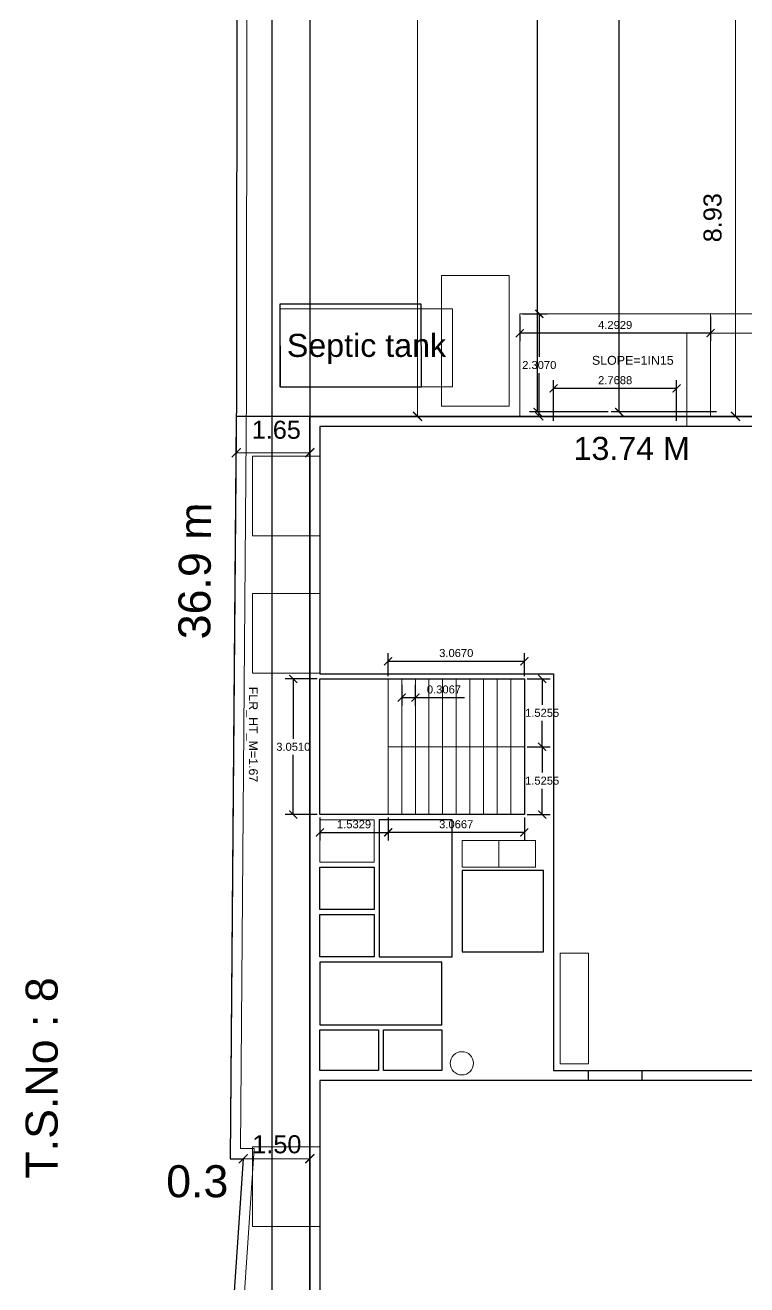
# Model space of a CAD drawing. Header units: metres. Extents: x -1560643 to -1560434, y 43491 to 43663.
# Drawn here: x -1560548.88 to -1560532.64, y 43528.06 to 43556.39 of the extents above; entities that cross this region are included whole.
import ezdxf

# ---------------------------------------------------------------- set-up
doc = ezdxf.new("R2010")
doc.units = ezdxf.units.M
doc.header["$LTSCALE"] = 750
doc.header["$MEASUREMENT"] = 0
doc.header["$PDMODE"] = 35
doc.header["$PDSIZE"] = 50
doc.layers.get('0').update_dxf_attribs({"lineweight": 5})
doc.layers.get('Defpoints').update_dxf_attribs({"lineweight": 0})
for name, color, linetype, plot in [('BLK_1_COVERED_AREA', 140, 'Continuous', False), ('BLK_1_FLR_0_BLT_UP_AREA', 1, 'Continuous', False), ('SHORTEST_DIST_TO_ROAD', 6, 'Continuous', False)]:
    doc.layers.add(name, color=color, linetype=linetype, plot=plot)
for name, color, linetype, lineweight in [('BLK_1_DA_RAMP_1', 1, 'Continuous', 0), ('BLK_1_FLR_0_DRINKING_WATER', 7, 'Continuous', 5), ('BLK_1_FLR_0_SP_WC', 233, 'Continuous', 5), ('BLK_1_FLR_0_STAIR_1_FLIGHT_1', 7, 'Continuous', 0), ('BLK_1_FLR_0_STAIR_1_FLIGHT_2', 7, 'Continuous', 0), ('BLK_1_FLR_0_STAIR_1_LANDING_1', 7, 'Continuous', 0), ('BLK_1_FLR_1_WASH', 243, 'Continuous', 5), ('BLK_1_FLR_3_ACROOM_1_LIGHT_VENTILATION_1', 232, 'Continuous', 0), ('BLK_1_LVL_0_BLDG_FOOT_PRINT', 1, 'Continuous', 5), ('BLK_1_PLANTATION_GREENSTRIP', 81, 'Continuous', 0), ('NOTIFIED_ROAD', 183, 'Continuous', 13), ('SEGREGATED_TOILET', 1, 'Continuous', 0)]:
    doc.layers.add(name, color=color, linetype=linetype, lineweight=lineweight)
for name, color, linetype in [('BLK_1_FLR_0_CARPET_AREA', 32, 'Continuous'), ('BLK_1_FLR_0_EXIT_WIDTH_DOOR', 2, 'Continuous'), ('BLK_1_FLR_0_LIFT_1', 30, 'Continuous'), ('BLK_1_FLR_0_REGULAR_ROOM_1', 117, 'Continuous'), ('BLK_1_FLR_0_STAIR_1', 1, 'Continuous'), ('BLK_1_FLR_0_URINAL', 235, 'Continuous'), ('BLK_1_FLR_1_AC_ROOM_1', 117, 'Continuous'), ('BLK_1_FLR_1_WATER_CLOSET', 213, 'Continuous'), ('BLK_1_LVL_0_FRONT_SETBACK', 2, 'Continuous'), ('BLK_1_LVL_0_SIDE_SETBACK1', 171, 'Continuous'), ('PLOT_BOUNDARY', 70, 'Continuous'), ('SEPTIC_TANK_1', 146, 'Continuous')]:
    doc.layers.add(name, color=color, linetype=linetype)
doc.styles.add('cent', font='arial.ttf', dxfattribs={"height": 8})
doc.styles.add('outer', font='arial.ttf')
doc.styles.get("Standard").update_dxf_attribs({"font": 'arial.ttf'})
doc.dimstyles.get("Standard").update_dxf_attribs({"dimtxt": 0.18, "dimasz": 0.18, "dimexe": 0.18, "dimexo": 0.0625, "dimgap": 0.09, "dimtad": 1, "dimtih": 1, "dimtoh": 1, "dimdec": 4, "dimzin": 0, "dimdsep": 46, "dimtxsty": 'Standard', "dimblk": 'ARCHTICK', "dimcen": 0.09, "dimadec": 0, "dimazin": 0, "dimtfac": 1, "dimtdec": 4, "dimtofl": 0, "dimtmove": 0, "dimatfit": 3, "dimldrblk": 'ARCHTICK', "dimfxl": 0, "dimtolj": 1, "dimtzin": 0, "dimarcsym": 0})

# ---------------------------------------------------------------- blocks, each defined once
blk = doc.blocks.new('_ArchTick')
at = {"color": 0, "linetype": 'ByBlock', "const_width": 0.15}
blk.add_lwpolyline([(-0.5, -0.5), (0.5, 0.5)], dxfattribs=at)
blk = doc.blocks.new('*D8')
at = {"layer": 'BLK_1_DA_RAMP_1', "color": 0, "lineweight": -2}
for p, q in [((-1560537.683, 43549.898), (-1560537.127, 43549.898)), ((-1560537.307, 43549.898), (-1560537.307, 43548.926)), ((-1560537.307, 43547.591), (-1560537.307, 43548.562)), ((-1560537.683, 43547.591), (-1560537.127, 43547.591))]:
    blk.add_line(p, q, dxfattribs=at)
at = {"layer": 'Defpoints', "color": 0}
for p in [(-1560537.746, 43549.898), (-1560537.746, 43547.591), (-1560537.307, 43547.591)]:
    blk.add_point(p, dxfattribs=at)
at = {"layer": 'BLK_1_DA_RAMP_1', "color": 0, "lineweight": -2, "xscale": 0.18, "yscale": 0.18, "zscale": 0.18}
for p, rotation in [((-1560537.307, 43549.898), 90), ((-1560537.307, 43547.591), 270)]:
    blk.add_blockref('_ArchTick', p, dxfattribs=dict(at, rotation=rotation))
at = {"layer": 'BLK_1_DA_RAMP_1', "color": 0, "insert": (-1560537.307, 43548.744), "char_height": 0.18, "attachment_point": 5}
blk.add_mtext('\\A1;2.3070', dxfattribs=at)
blk = doc.blocks.new('*D9')
at = {"layer": 'BLK_1_DA_RAMP_1', "color": 0, "lineweight": -2}
for p, q in [((-1560537.746, 43549.835), (-1560537.746, 43549.283)), ((-1560533.453, 43549.835), (-1560533.453, 43549.283)), ((-1560533.453, 43549.463), (-1560537.746, 43549.463))]:
    blk.add_line(p, q, dxfattribs=at)
at = {"layer": 'Defpoints', "color": 0}
for p in [(-1560537.746, 43549.898), (-1560533.453, 43549.898), (-1560537.746, 43549.463)]:
    blk.add_point(p, dxfattribs=at)
at = {"layer": 'BLK_1_DA_RAMP_1', "color": 0, "lineweight": -2, "xscale": 0.18, "yscale": 0.18, "zscale": 0.18, "rotation": 180}
blk.add_blockref('_ArchTick', (-1560537.746, 43549.463), dxfattribs=at)
at = {"layer": 'BLK_1_DA_RAMP_1', "color": 0, "lineweight": -2, "xscale": 0.18, "yscale": 0.18, "zscale": 0.18}
blk.add_blockref('_ArchTick', (-1560533.453, 43549.463), dxfattribs=at)
at = {"layer": 'BLK_1_DA_RAMP_1', "color": 0, "insert": (-1560535.599, 43549.645), "char_height": 0.18, "attachment_point": 5}
blk.add_mtext('\\A1;4.2929', dxfattribs=at)
blk = doc.blocks.new('*D10')
at = {"layer": 'Defpoints', "color": 0}
for p in [(-1560543.324, 43568.005), (-1560543.025, 43568.005), (-1560543.022, 43503.418)]:
    blk.add_point(p, dxfattribs=at)
at = {"layer": 'SEGREGATED_TOILET', "color": 0, "lineweight": -2}
for p, q in [((-1560543.088, 43568.005), (-1560543.504, 43568.005)), ((-1560543.324, 43568.005), (-1560543.322, 43506.623)), ((-1560543.322, 43503.418), (-1560543.322, 43506.259)), ((-1560543.085, 43503.418), (-1560543.502, 43503.418))]:
    blk.add_line(p, q, dxfattribs=at)
at = {"layer": 'SEGREGATED_TOILET', "color": 0, "lineweight": -2, "xscale": 0.18, "yscale": 0.18, "zscale": 0.18}
for p, rotation in [((-1560543.324, 43568.005), 90.00245245852457), ((-1560543.322, 43503.418), 270.0024524585245)]:
    blk.add_blockref('_ArchTick', p, dxfattribs=dict(at, rotation=rotation))
at = {"layer": 'SEGREGATED_TOILET', "color": 0, "insert": (-1560543.322, 43506.441), "char_height": 0.18, "attachment_point": 5}
blk.add_mtext('\\A1;64.5868', dxfattribs=at)
blk = doc.blocks.new('*D11')
at = {"layer": 'Defpoints', "color": 0}
for p in [(-1560535.51, 43568.006), (-1560533.259, 43568.006), (-1560533.259, 43547.69)]:
    blk.add_point(p, dxfattribs=at)
at = {"layer": 'SHORTEST_DIST_TO_ROAD', "color": 0, "lineweight": -2}
for p, q in [((-1560533.321, 43568.006), (-1560535.69, 43568.006)), ((-1560535.51, 43568.006), (-1560535.51, 43558.03)), ((-1560535.51, 43547.69), (-1560535.51, 43557.666)), ((-1560533.321, 43547.69), (-1560535.69, 43547.69))]:
    blk.add_line(p, q, dxfattribs=at)
at = {"layer": 'SHORTEST_DIST_TO_ROAD', "color": 0, "lineweight": -2, "xscale": 0.18, "yscale": 0.18, "zscale": 0.18}
for p, rotation in [((-1560535.51, 43568.006), 90), ((-1560535.51, 43547.69), 270)]:
    blk.add_blockref('_ArchTick', p, dxfattribs=dict(at, rotation=rotation))
at = {"layer": 'SHORTEST_DIST_TO_ROAD', "color": 0, "insert": (-1560535.51, 43557.848), "char_height": 0.18, "attachment_point": 5}
blk.add_mtext('\\A1;20.3154', dxfattribs=at)
blk = doc.blocks.new('*D12')
at = {"layer": 'Defpoints', "color": 0}
for p in [(-1560537.347, 43568.006), (-1560535.69, 43568.006), (-1560535.69, 43547.69)]:
    blk.add_point(p, dxfattribs=at)
at = {"layer": 'NOTIFIED_ROAD', "color": 0, "lineweight": -2}
for p, q in [((-1560535.753, 43568.006), (-1560537.527, 43568.006)), ((-1560537.347, 43568.006), (-1560537.347, 43558.03)), ((-1560537.347, 43547.69), (-1560537.347, 43557.666)), ((-1560535.753, 43547.69), (-1560537.527, 43547.69))]:
    blk.add_line(p, q, dxfattribs=at)
at = {"layer": 'NOTIFIED_ROAD', "color": 0, "lineweight": -2, "xscale": 0.18, "yscale": 0.18, "zscale": 0.18}
for p, rotation in [((-1560537.347, 43568.006), 90), ((-1560537.347, 43547.69), 270)]:
    blk.add_blockref('_ArchTick', p, dxfattribs=dict(at, rotation=rotation))
at = {"layer": 'NOTIFIED_ROAD', "color": 0, "insert": (-1560537.347, 43557.848), "char_height": 0.18, "attachment_point": 5}
blk.add_mtext('\\A1;20.3152', dxfattribs=at)
blk = doc.blocks.new('*D13')
at = {"layer": 'BLK_1_FLR_0_EXIT_WIDTH_DOOR', "color": 0, "lineweight": -2}
for p, q in [((-1560536.984, 43547.489), (-1560536.984, 43548.401)), ((-1560534.215, 43547.489), (-1560534.215, 43548.401)), ((-1560536.984, 43548.221), (-1560534.215, 43548.221))]:
    blk.add_line(p, q, dxfattribs=at)
at = {"layer": 'Defpoints', "color": 0}
for p in [(-1560534.215, 43548.221), (-1560536.984, 43547.427), (-1560534.215, 43547.427)]:
    blk.add_point(p, dxfattribs=at)
at = {"layer": 'BLK_1_FLR_0_EXIT_WIDTH_DOOR', "color": 0, "lineweight": -2, "xscale": 0.18, "yscale": 0.18, "zscale": 0.18, "rotation": 180}
blk.add_blockref('_ArchTick', (-1560536.984, 43548.221), dxfattribs=at)
at = {"layer": 'BLK_1_FLR_0_EXIT_WIDTH_DOOR', "color": 0, "lineweight": -2, "xscale": 0.18, "yscale": 0.18, "zscale": 0.18}
blk.add_blockref('_ArchTick', (-1560534.215, 43548.221), dxfattribs=at)
at = {"layer": 'BLK_1_FLR_0_EXIT_WIDTH_DOOR', "color": 0, "insert": (-1560535.599, 43548.403), "char_height": 0.18, "attachment_point": 5}
blk.add_mtext('\\A1;2.7688', dxfattribs=at)
blk = doc.blocks.new('*D14')
at = {"layer": 'BLK_1_FLR_0_STAIR_1_FLIGHT_2', "color": 0, "linetype": 'Continuous', "lineweight": -2}
for p, q in [((-1560540.709, 43541.747), (-1560540.709, 43542.265)), ((-1560537.642, 43541.747), (-1560537.642, 43542.265)), ((-1560540.709, 43542.085), (-1560537.642, 43542.085))]:
    blk.add_line(p, q, dxfattribs=at)
at = {"layer": 'Defpoints', "color": 0, "linetype": 'Continuous'}
for p in [(-1560537.642, 43542.085), (-1560540.709, 43541.685), (-1560537.642, 43541.685)]:
    blk.add_point(p, dxfattribs=at)
at = {"layer": 'BLK_1_FLR_0_STAIR_1_FLIGHT_2', "color": 0, "linetype": 'Continuous', "lineweight": -2, "xscale": 0.18, "yscale": 0.18, "zscale": 0.18, "rotation": 180}
blk.add_blockref('_ArchTick', (-1560540.709, 43542.085), dxfattribs=at)
at = {"layer": 'BLK_1_FLR_0_STAIR_1_FLIGHT_2', "color": 0, "linetype": 'Continuous', "lineweight": -2, "xscale": 0.18, "yscale": 0.18, "zscale": 0.18}
blk.add_blockref('_ArchTick', (-1560537.642, 43542.085), dxfattribs=at)
at = {"layer": 'BLK_1_FLR_0_STAIR_1_FLIGHT_2', "color": 0, "linetype": 'Continuous', "insert": (-1560539.175, 43542.267), "char_height": 0.18, "attachment_point": 5}
blk.add_mtext('\\A1;3.0670', dxfattribs=at)
blk = doc.blocks.new('*D15')
at = {"layer": 'BLK_1_FLR_0_STAIR_1_FLIGHT_1', "color": 0, "linetype": 'Continuous', "lineweight": -2}
for p, q in [((-1560540.709, 43538.571), (-1560540.709, 43538.054)), ((-1560537.642, 43538.571), (-1560537.642, 43538.054)), ((-1560537.642, 43538.234), (-1560540.709, 43538.234))]:
    blk.add_line(p, q, dxfattribs=at)
at = {"layer": 'Defpoints', "color": 0, "linetype": 'Continuous'}
for p in [(-1560540.709, 43538.634), (-1560537.642, 43538.634), (-1560540.709, 43538.234)]:
    blk.add_point(p, dxfattribs=at)
at = {"layer": 'BLK_1_FLR_0_STAIR_1_FLIGHT_1', "color": 0, "linetype": 'Continuous', "lineweight": -2, "xscale": 0.18, "yscale": 0.18, "zscale": 0.18, "rotation": 180}
blk.add_blockref('_ArchTick', (-1560540.709, 43538.234), dxfattribs=at)
at = {"layer": 'BLK_1_FLR_0_STAIR_1_FLIGHT_1', "color": 0, "linetype": 'Continuous', "lineweight": -2, "xscale": 0.18, "yscale": 0.18, "zscale": 0.18}
blk.add_blockref('_ArchTick', (-1560537.642, 43538.234), dxfattribs=at)
at = {"layer": 'BLK_1_FLR_0_STAIR_1_FLIGHT_1', "color": 0, "linetype": 'Continuous', "insert": (-1560539.176, 43538.416), "char_height": 0.18, "attachment_point": 5}
blk.add_mtext('\\A1;3.0667', dxfattribs=at)
blk = doc.blocks.new('*D16')
at = {"layer": 'BLK_1_FLR_0_STAIR_1_FLIGHT_2', "color": 0, "linetype": 'Continuous', "lineweight": -2}
for p, q in [((-1560537.579, 43541.685), (-1560537.062, 43541.685)), ((-1560537.242, 43541.685), (-1560537.242, 43541.104)), ((-1560537.242, 43540.159), (-1560537.242, 43540.74)), ((-1560537.579, 43540.159), (-1560537.062, 43540.159))]:
    blk.add_line(p, q, dxfattribs=at)
at = {"layer": 'Defpoints', "color": 0, "linetype": 'Continuous'}
for p in [(-1560537.642, 43541.685), (-1560537.642, 43540.159), (-1560537.242, 43540.159)]:
    blk.add_point(p, dxfattribs=at)
at = {"layer": 'BLK_1_FLR_0_STAIR_1_FLIGHT_2', "color": 0, "linetype": 'Continuous', "lineweight": -2, "xscale": 0.18, "yscale": 0.18, "zscale": 0.18}
for p, rotation in [((-1560537.242, 43541.685), 90), ((-1560537.242, 43540.159), 270)]:
    blk.add_blockref('_ArchTick', p, dxfattribs=dict(at, rotation=rotation))
at = {"layer": 'BLK_1_FLR_0_STAIR_1_FLIGHT_2', "color": 0, "linetype": 'Continuous', "insert": (-1560537.242, 43540.922), "char_height": 0.18, "attachment_point": 5}
blk.add_mtext('\\A1;1.5255', dxfattribs=at)
blk = doc.blocks.new('*D17')
at = {"layer": 'BLK_1_FLR_0_STAIR_1_FLIGHT_1', "color": 0, "linetype": 'Continuous', "lineweight": -2}
for p, q in [((-1560537.58, 43540.159), (-1560537.062, 43540.159)), ((-1560537.242, 43540.159), (-1560537.242, 43539.579)), ((-1560537.242, 43538.634), (-1560537.242, 43539.215)), ((-1560537.579, 43538.634), (-1560537.062, 43538.634))]:
    blk.add_line(p, q, dxfattribs=at)
at = {"layer": 'Defpoints', "color": 0, "linetype": 'Continuous'}
for p in [(-1560537.643, 43540.159), (-1560537.642, 43538.634), (-1560537.242, 43538.634)]:
    blk.add_point(p, dxfattribs=at)
at = {"layer": 'BLK_1_FLR_0_STAIR_1_FLIGHT_1', "color": 0, "linetype": 'Continuous', "lineweight": -2, "xscale": 0.18, "yscale": 0.18, "zscale": 0.18}
for p, rotation in [((-1560537.242, 43540.159), 90), ((-1560537.242, 43538.634), 270)]:
    blk.add_blockref('_ArchTick', p, dxfattribs=dict(at, rotation=rotation))
at = {"layer": 'BLK_1_FLR_0_STAIR_1_FLIGHT_1', "color": 0, "linetype": 'Continuous', "insert": (-1560537.242, 43539.397), "char_height": 0.18, "attachment_point": 5}
blk.add_mtext('\\A1;1.5255', dxfattribs=at)
blk = doc.blocks.new('*D18')
at = {"layer": 'BLK_1_FLR_0_STAIR_1_LANDING_1', "color": 0, "linetype": 'Continuous', "lineweight": -2}
for p, q in [((-1560542.304, 43541.685), (-1560543.022, 43541.685)), ((-1560542.842, 43541.685), (-1560542.842, 43540.341)), ((-1560542.842, 43538.634), (-1560542.842, 43539.977)), ((-1560542.304, 43538.634), (-1560543.022, 43538.634))]:
    blk.add_line(p, q, dxfattribs=at)
at = {"layer": 'Defpoints', "color": 0, "linetype": 'Continuous'}
for p in [(-1560542.242, 43541.685), (-1560542.842, 43538.634), (-1560542.242, 43538.634)]:
    blk.add_point(p, dxfattribs=at)
at = {"layer": 'BLK_1_FLR_0_STAIR_1_LANDING_1', "color": 0, "linetype": 'Continuous', "lineweight": -2, "xscale": 0.18, "yscale": 0.18, "zscale": 0.18}
for p, rotation in [((-1560542.842, 43541.685), 90), ((-1560542.842, 43538.634), 270)]:
    blk.add_blockref('_ArchTick', p, dxfattribs=dict(at, rotation=rotation))
at = {"layer": 'BLK_1_FLR_0_STAIR_1_LANDING_1', "color": 0, "linetype": 'Continuous', "insert": (-1560542.842, 43540.159), "char_height": 0.18, "attachment_point": 5}
blk.add_mtext('\\A1;3.0510', dxfattribs=at)
blk = doc.blocks.new('*D19')
at = {"layer": 'BLK_1_FLR_0_STAIR_1_LANDING_1', "color": 0, "linetype": 'Continuous', "lineweight": -2}
for p, q in [((-1560542.242, 43538.571), (-1560542.242, 43538.054)), ((-1560540.709, 43538.571), (-1560540.709, 43538.054)), ((-1560542.242, 43538.234), (-1560540.709, 43538.234))]:
    blk.add_line(p, q, dxfattribs=at)
at = {"layer": 'Defpoints', "color": 0, "linetype": 'Continuous'}
for p in [(-1560542.242, 43538.634), (-1560540.709, 43538.634), (-1560540.709, 43538.234)]:
    blk.add_point(p, dxfattribs=at)
at = {"layer": 'BLK_1_FLR_0_STAIR_1_LANDING_1', "color": 0, "linetype": 'Continuous', "lineweight": -2, "xscale": 0.18, "yscale": 0.18, "zscale": 0.18, "rotation": 180}
blk.add_blockref('_ArchTick', (-1560542.242, 43538.234), dxfattribs=at)
at = {"layer": 'BLK_1_FLR_0_STAIR_1_LANDING_1', "color": 0, "linetype": 'Continuous', "lineweight": -2, "xscale": 0.18, "yscale": 0.18, "zscale": 0.18}
blk.add_blockref('_ArchTick', (-1560540.709, 43538.234), dxfattribs=at)
at = {"layer": 'BLK_1_FLR_0_STAIR_1_LANDING_1', "color": 0, "linetype": 'Continuous', "insert": (-1560541.475, 43538.416), "char_height": 0.18, "attachment_point": 5}
blk.add_mtext('\\A1;1.5329', dxfattribs=at)
blk = doc.blocks.new('*D20')
at = {"layer": 'BLK_1_FLR_0_STAIR_1_FLIGHT_2', "color": 0, "linetype": 'Continuous', "lineweight": -2}
for p, q in [((-1560540.402, 43541.55), (-1560540.402, 43541.086)), ((-1560540.096, 43541.55), (-1560540.096, 43541.086)), ((-1560540.402, 43541.266), (-1560540.096, 43541.266)), ((-1560540.096, 43541.266), (-1560538.988, 43541.266))]:
    blk.add_line(p, q, dxfattribs=at)
at = {"layer": 'Defpoints', "color": 0, "linetype": 'Continuous'}
for p in [(-1560540.402, 43541.612), (-1560540.096, 43541.612), (-1560540.096, 43541.266)]:
    blk.add_point(p, dxfattribs=at)
at = {"layer": 'BLK_1_FLR_0_STAIR_1_FLIGHT_2', "color": 0, "linetype": 'Continuous', "lineweight": -2, "xscale": 0.18, "yscale": 0.18, "zscale": 0.18, "rotation": 180}
blk.add_blockref('_ArchTick', (-1560540.402, 43541.266), dxfattribs=at)
at = {"layer": 'BLK_1_FLR_0_STAIR_1_FLIGHT_2', "color": 0, "linetype": 'Continuous', "lineweight": -2, "xscale": 0.18, "yscale": 0.18, "zscale": 0.18}
blk.add_blockref('_ArchTick', (-1560540.096, 43541.266), dxfattribs=at)
at = {"layer": 'BLK_1_FLR_0_STAIR_1_FLIGHT_2', "color": 0, "linetype": 'Continuous', "insert": (-1560539.452, 43541.448), "char_height": 0.18, "attachment_point": 5}
blk.add_mtext('\\A1;0.3067', dxfattribs=at)
blk = doc.blocks.new('A$C52BB42CC')
for p, q in [((3901.2, 2273.4), (3902, 3056.4)), ((4061.7, 2252.8), (4061.6, 3056.5)), ((3910.2, 2273.4), (3911, 3047.4)), ((4343.3, 2252.8), (4343.3, 2604.4)), ((3939.6, 2347.9), (4092.6, 2347.9)), ((3939.6, 2278.9), (3939.6, 2347.9)), ((4092.6, 2347.9), (4092.6, 2278.9)), ((4321.2, 2343.6), (4152.2, 2343.6)), ((4152.2, 2343.6), (4152.2, 2252.8)), ((4321.2, 2252.8), (4321.2, 2343.6)), ((4092.6, 2278.9), (3939.6, 2278.9)), ((3895.7, 1595.5), (3901.2, 2273.4)), ((3904.7, 1604.5), (3910.2, 2273.4)), ((4507.2, 2252.8), (3966.2, 2252.8)), ((3966.2, 2252.8), (3966.2, 429.7)), ((3901.1, 2220.6), (3966.2, 2220.6)), ((3851.2, 772.6), (3907.3, 1595.5)), ((3860.2, 771.3), (3917, 1604.5)), ((3907.3, 1595.5), (3895.7, 1595.5)), ((3917, 1604.5), (3904.7, 1604.5)), ((3907.3, 1595.5), (3966.2, 1595.5))]:
    blk.add_line(p, q)
at = {"const_width": 1.2}
for points in [[(4057.7, 2256.8), (4065.7, 2248.8)], [(4339.3, 2256.8), (4347.3, 2248.8)], [(3905.1, 2224.6), (3897.1, 2216.6)], [(3962.2, 2216.6), (3970.2, 2224.6)], [(3911.3, 1599.5), (3903.3, 1591.5)], [(3962.2, 1591.5), (3970.2, 1599.5)]]:
    blk.add_lwpolyline(points, dxfattribs=at)
for s, height, rotation, style, p in [('8.93', 16, 90, 'cent', (4331, 2406.9)), ('36.9 m', 28.35, 89.5795, 'outer', (3878, 2055.3)), ('T.S.No : 8', 28.35, 90, 'outer', (3742.8, 1577.9))]:
    blk.add_text(s, height=height, rotation=rotation, dxfattribs=dict(style=style)).set_placement(p)
for s, height, style, p in [('Septic tank', 20.41, 'outer', (3945.9, 2305.4)), ('1.65', 16, 'cent', (3914.8, 2232.9)), ('13.74 M', 20.41, 'outer', (4199.9, 2214.2)), ('1.50', 16, 'cent', (3915.3, 1600.3)), ('0.3', 28.35, 'outer', (3839, 1561.4))]:
    blk.add_text(s, height=height, dxfattribs=dict(style=style)).set_placement(p)

msp = doc.modelspace()

# ---------------------------------------------------------------- linework, layer by layer
at = {"layer": 'BLK_1_COVERED_AREA'}
msp.add_lwpolyline([(-1560528.72822, 43501.28082), (-1560528.72822, 43532.3066), (-1560525.37545, 43532.3066), (-1560525.37545, 43538.10048), (-1560526.28966, 43538.10048), (-1560526.28966, 43541.23795), (-1560528.72822, 43541.23795), (-1560528.72822, 43547.59082), (-1560542.4705, 43547.59082), (-1560542.4705, 43501.28082)], close=True, dxfattribs=at)
at = {"layer": 'BLK_1_DA_RAMP_1'}
msp.add_lwpolyline([(-1560537.74579, 43547.59082), (-1560537.74579, 43549.89785), (-1560533.45292, 43549.89785), (-1560533.45292, 43547.59082)], close=True, dxfattribs=at)
at = {"layer": 'BLK_1_FLR_0_BLT_UP_AREA', "color": 18}
msp.add_lwpolyline([(-1560528.72822, 43501.28082), (-1560528.72822, 43532.3066), (-1560525.37545, 43532.3066), (-1560525.37545, 43538.10048), (-1560526.28966, 43538.10048), (-1560526.28966, 43541.23795), (-1560528.72822, 43541.23795), (-1560528.72822, 43547.59082), (-1560542.4705, 43547.59082), (-1560542.4705, 43501.28082)], close=True, dxfattribs=at)
at = {"layer": 'BLK_1_FLR_0_CARPET_AREA', "color": 32}
msp.add_lwpolyline([(-1560542.24188, 43501.50944), (-1560542.24188, 43501.50944), (-1560542.24188, 43501.50944), (-1560542.24188, 43501.50944), (-1560542.24188, 43501.50944), (-1560528.95683, 43501.50944), (-1560528.95683, 43532.65183), (-1560534.98972, 43532.65183), (-1560534.98972, 43532.88045), (-1560528.95683, 43532.88045), (-1560528.95683, 43532.88045), (-1560528.95683, 43532.88045), (-1560528.95683, 43547.36221), (-1560542.24188, 43547.36091), (-1560542.24188, 43541.79925), (-1560536.98375, 43541.79925), (-1560536.98375, 43532.88045), (-1560536.209, 43532.88045), (-1560536.209, 43532.65183), (-1560542.24188, 43532.65183)], close=True, dxfattribs=at)
at = {"layer": 'BLK_1_FLR_0_DRINKING_WATER'}
for points in [[(-1560539.50864, 43547.82171), (-1560537.98665, 43547.82171), (-1560537.98665, 43550.75916), (-1560539.50864, 43550.75916)], [(-1560536.83859, 43535.51502), (-1560536.19558, 43535.51502), (-1560536.19558, 43533.03117), (-1560536.83859, 43533.03117)]]:
    msp.add_lwpolyline(points, close=True, dxfattribs=at)
at = {"layer": 'BLK_1_FLR_0_LIFT_1'}
msp.add_lwpolyline([(-1560539.04128, 43535.54762), (-1560537.21236, 43535.54792), (-1560537.21236, 43537.37684), (-1560539.04128, 43537.37653)], close=True, dxfattribs=at)
at = {"layer": 'BLK_1_FLR_0_REGULAR_ROOM_1', "color": 2}
msp.add_lwpolyline([(-1560542.24188, 43501.50944), (-1560528.95683, 43501.50944), (-1560528.95683, 43532.65183), (-1560542.24188, 43532.65183)], close=True, dxfattribs=at)
at = {"layer": 'BLK_1_FLR_0_SP_WC'}
msp.add_lwpolyline([(-1560542.24188, 43538.51961), (-1560541.0226, 43538.51961), (-1560541.0226, 43537.56657), (-1560542.24188, 43537.56657)], close=True, dxfattribs=at)
at = {"layer": 'BLK_1_FLR_0_STAIR_1', "linetype": 'Continuous'}
msp.add_lwpolyline([(-1560537.64196, 43541.68494), (-1560537.64196, 43541.68494), (-1560537.64196, 43541.68494), (-1560537.64196, 43541.68494), (-1560537.64268, 43540.15943), (-1560537.64196, 43538.63392), (-1560542.24188, 43538.63392), (-1560542.24188, 43541.68494)], close=True, dxfattribs=at)
at = {"layer": 'BLK_1_FLR_0_STAIR_1_FLIGHT_1', "linetype": 'Continuous'}
for p, q in [((-1560540.70898, 43540.15943), (-1560540.70898, 43538.63392)), ((-1560540.40232, 43540.15943), (-1560540.40232, 43538.63392)), ((-1560540.09565, 43540.15943), (-1560540.09565, 43538.63392)), ((-1560539.78898, 43540.15943), (-1560539.78898, 43538.63392)), ((-1560539.48232, 43540.15943), (-1560539.48232, 43538.63392)), ((-1560539.17565, 43540.15943), (-1560539.17565, 43538.63392)), ((-1560538.86898, 43540.15943), (-1560538.86898, 43538.63392)), ((-1560538.56232, 43540.15943), (-1560538.56232, 43538.63392)), ((-1560538.25565, 43540.15943), (-1560538.25565, 43538.63392)), ((-1560537.94898, 43540.15943), (-1560537.94898, 43538.63392)), ((-1560537.64268, 43540.15943), (-1560537.64268, 43538.63392))]:
    msp.add_line(p, q, dxfattribs=at)
msp.add_lwpolyline([(-1560540.70898, 43540.15943), (-1560540.70898, 43538.63392), (-1560537.64232, 43538.63392), (-1560537.64232, 43540.15943)], close=True, dxfattribs=at)
at = {"layer": 'BLK_1_FLR_0_STAIR_1_FLIGHT_2', "linetype": 'Continuous'}
for p, q in [((-1560540.70898, 43540.16054), (-1560540.70898, 43541.68494)), ((-1560540.40232, 43540.16054), (-1560540.40232, 43541.68494)), ((-1560540.09565, 43540.16054), (-1560540.09565, 43541.68494)), ((-1560539.78898, 43540.16054), (-1560539.78898, 43541.68494)), ((-1560539.48232, 43540.16054), (-1560539.48232, 43541.68494)), ((-1560539.17565, 43540.16054), (-1560539.17565, 43541.68494)), ((-1560538.86898, 43540.16054), (-1560538.86898, 43541.68494)), ((-1560538.56232, 43540.16054), (-1560538.56232, 43541.68494)), ((-1560538.25565, 43540.16054), (-1560538.25565, 43541.68494)), ((-1560537.94898, 43540.16054), (-1560537.94898, 43541.68494)), ((-1560537.64196, 43540.16054), (-1560537.64196, 43541.68494))]:
    msp.add_line(p, q, dxfattribs=at)
msp.add_lwpolyline([(-1560537.64196, 43541.68494), (-1560537.64196, 43540.15943), (-1560540.70898, 43540.15943), (-1560540.70898, 43541.68494)], close=True, dxfattribs=at)
at = {"layer": 'BLK_1_FLR_0_STAIR_1_LANDING_1', "linetype": 'Continuous'}
msp.add_lwpolyline([(-1560542.24188, 43541.68494), (-1560540.70898, 43541.68494), (-1560540.70898, 43541.68494), (-1560540.70899, 43541.68494), (-1560540.70899, 43538.63392), (-1560542.24188, 43538.63392)], close=True, dxfattribs=at)
at = {"layer": 'BLK_1_FLR_0_URINAL', "ltscale": 400}
for points in [[(-1560539.26989, 43538.51961), (-1560540.9083, 43538.51961), (-1560540.9083, 43535.43331), (-1560539.26989, 43535.43331)], [(-1560539.49851, 43535.319), (-1560542.24188, 43535.319), (-1560542.24188, 43533.90921), (-1560539.49851, 43533.90921)]]:
    msp.add_lwpolyline(points, close=True, dxfattribs=at)
at = {"layer": 'BLK_1_FLR_1_AC_ROOM_1', "color": 2}
msp.add_lwpolyline([(-1560536.98375, 43532.88045), (-1560528.95683, 43532.88045), (-1560528.95683, 43547.36221), (-1560542.24188, 43547.36221), (-1560542.24188, 43541.79925), (-1560536.98375, 43541.79925)], close=True, dxfattribs=at)
at = {"layer": 'BLK_1_FLR_1_WASH', "color": 56}
msp.add_lwpolyline([(-1560538.21697, 43537.45437), (-1560539.04128, 43537.45437), (-1560539.04128, 43538.05437), (-1560538.21697, 43538.05437)], close=True, dxfattribs=at)
at = {"layer": 'BLK_1_FLR_1_WASH', "color": 55}
msp.add_lwpolyline([(-1560538.21697, 43537.45437), (-1560537.39267, 43537.45437), (-1560537.39267, 43538.05437), (-1560538.21697, 43538.05437)], close=True, dxfattribs=at)
at = {"layer": 'BLK_1_FLR_1_WASH', "color": 56}
msp.add_circle((-1560539.04861, 43533.04087), 0.26184, dxfattribs=at)
at = {"layer": 'BLK_1_FLR_1_WATER_CLOSET', "color": 2}
for points in [[(-1560542.24188, 43537.45274), (-1560541.0226, 43537.45274), (-1560541.0226, 43536.4997), (-1560542.24188, 43536.4997)], [(-1560542.24188, 43536.38587), (-1560541.0226, 43536.38587), (-1560541.0226, 43535.43284), (-1560542.24188, 43535.43284)]]:
    msp.add_lwpolyline(points, close=True, dxfattribs=at)
at = {"layer": 'BLK_1_FLR_1_WATER_CLOSET', "color": 1}
for points in [[(-1560542.24188, 43533.7949), (-1560540.92735, 43533.7949), (-1560540.92735, 43532.88045), (-1560542.24188, 43532.88045)], [(-1560540.81304, 43533.7949), (-1560539.49851, 43533.7949), (-1560539.49851, 43532.88045), (-1560540.81304, 43532.88045)]]:
    msp.add_lwpolyline(points, close=True, dxfattribs=at)
at = {"layer": 'BLK_1_FLR_3_ACROOM_1_LIGHT_VENTILATION_1'}
for points in [[(-1560528.95683, 43549.46221), (-1560533.98635, 43549.46221), (-1560533.98635, 43547.36221), (-1560528.95683, 43547.36221)], [(-1560543.76188, 43546.69189), (-1560543.76188, 43544.9046), (-1560542.24188, 43544.9046), (-1560542.24188, 43546.69189)], [(-1560543.76188, 43543.60559), (-1560543.76188, 43541.8183), (-1560542.24188, 43541.8183), (-1560542.24188, 43543.60559)], [(-1560543.76188, 43531.16049), (-1560543.76188, 43529.37321), (-1560542.24188, 43529.37321), (-1560542.24188, 43531.16049)]]:
    msp.add_lwpolyline(points, close=True, dxfattribs=at)
at = {"layer": 'BLK_1_LVL_0_BLDG_FOOT_PRINT'}
msp.add_lwpolyline([(-1560528.72822, 43501.28082), (-1560528.72822, 43532.3066), (-1560525.37545, 43532.3066), (-1560525.37545, 43538.10048), (-1560526.28966, 43538.10048), (-1560526.28966, 43541.23795), (-1560528.72822, 43541.23795), (-1560528.72822, 43547.59082), (-1560542.4705, 43547.59082), (-1560542.4705, 43501.28082)], close=True, dxfattribs=at)
at = {"layer": 'BLK_1_LVL_0_FRONT_SETBACK'}
msp.add_lwpolyline([(-1560528.72822, 43568.00617), (-1560542.4705, 43568.00493), (-1560542.4705, 43547.59082), (-1560528.72822, 43547.59082)], close=True, dxfattribs=at)
at = {"layer": 'BLK_1_LVL_0_SIDE_SETBACK1', "ltscale": 400}
msp.add_lwpolyline([(-1560542.4705, 43547.59082), (-1560544.12551, 43547.59082), (-1560544.26284, 43530.89551), (-1560543.96704, 43530.89551), (-1560545.39144, 43509.99133), (-1560547.2412, 43501.28082), (-1560542.4705, 43501.28082)], close=True, dxfattribs=at)
at = {"layer": 'BLK_1_PLANTATION_GREENSTRIP'}
msp.add_lwpolyline([(-1560533.45292, 43549.89785), (-1560526.35522, 43549.89785), (-1560526.35522, 43547.59082), (-1560533.45292, 43547.59082)], close=True, dxfattribs=at)
at = {"layer": 'PLOT_BOUNDARY'}
msp.add_lwpolyline([(-1560548.00864, 43497.66696), (-1560539.72742, 43497.70334), (-1560527.38362, 43497.55114), (-1560526.68092, 43513.92013), (-1560526.13418, 43530.49836), (-1560519.96583, 43530.36392), (-1560519.94566, 43549.89785), (-1560495.43206, 43549.95038), (-1560495.25528, 43568.00921), (-1560544.10261, 43568.00478), (-1560544.1212, 43548.11531), (-1560544.26284, 43530.89551), (-1560543.96704, 43530.89551), (-1560545.39144, 43509.99133), (-1560548.00864, 43497.66696)], close=True, dxfattribs=at)
at = {"layer": 'SEPTIC_TANK_1', "linetype": 'ByBlock'}
msp.add_lwpolyline([(-1560543.13733, 43548.25451), (-1560539.95428, 43548.25451), (-1560539.96469, 43550.11172), (-1560543.14774, 43550.11172)], close=True, dxfattribs=at)

# ---------------------------------------------------------------- block references
at = {"layer": 'BLK_1_FLR_0_DRINKING_WATER', "xscale": 0.0254016284015961, "yscale": 0.0254016284015961, "zscale": 0.0254016284015961}
msp.add_blockref('A$C52BB42CC', (-1560643.21924, 43490.36698), dxfattribs=at)

# ---------------------------------------------------------------- texts
at = {"layer": 'BLK_1_DA_RAMP_1', "insert": (-1560535.20147, 43548.9508), "char_height": 0.2, "width": 2.4, "attachment_point": 2}
msp.add_mtext('SLOPE=1IN15', dxfattribs=at)
at = {"layer": 'BLK_1_FLR_0_STAIR_1', "linetype": 'Continuous', "insert": (-1560543.64188, 43540.43576), "char_height": 0.2, "width": 2.3683573, "attachment_point": 2, "rotation": 270}
msp.add_mtext('FLR_HT_M=1.67', dxfattribs=at)

# ---------------------------------------------------------------- dimensions: what is measured, and where the dimension line sits
at = {"layer": 'BLK_1_DA_RAMP_1', "color": 2}
dim = msp.add_linear_dim(base=(-1560537.74579, 43549.46306), p1=(-1560533.45292, 43549.89785), p2=(-1560537.74579, 43549.89785), dimstyle='Standard', override={"dimscale": 1}, dxfattribs=at)
dim.commit()
dim.dimension.update_dxf_attribs({"geometry": '*D9', "text_midpoint": (-1560535.59936, 43549.64497)})
at = {"layer": 'BLK_1_DA_RAMP_1', "color": 1}
dim = msp.add_linear_dim(base=(-1560537.30694, 43547.59082), p1=(-1560537.74579, 43549.89785), p2=(-1560537.74579, 43547.59082), angle=270, dimstyle='Standard', override={"dimscale": 1}, dxfattribs=at)
dim.commit()
dim.dimension.update_dxf_attribs({"geometry": '*D8', "text_midpoint": (-1560537.30694, 43548.74433)})
at = {"layer": 'BLK_1_FLR_0_EXIT_WIDTH_DOOR'}
dim = msp.add_aligned_dim(p1=(-1560536.98375, 43547.42671), p2=(-1560534.21497, 43547.42671), distance=0.79434, dimstyle='Standard', dxfattribs=at)
dim.commit()
dim.dimension.update_dxf_attribs({"geometry": '*D13', "text_midpoint": (-1560535.59936, 43548.40296)})
at = {"layer": 'BLK_1_FLR_0_STAIR_1_FLIGHT_1', "color": 2, "linetype": 'Continuous'}
dim = msp.add_linear_dim(base=(-1560537.24196, 43538.63392), p1=(-1560537.64268, 43540.15943), p2=(-1560537.64196, 43538.63392), angle=270, dimstyle='Standard', override={"dimscale": 1}, dxfattribs=at)
dim.commit()
dim.dimension.update_dxf_attribs({"geometry": '*D17', "text_midpoint": (-1560537.24196, 43539.39667)})
at = {"layer": 'BLK_1_FLR_0_STAIR_1_FLIGHT_1', "color": 1, "linetype": 'Continuous'}
dim = msp.add_linear_dim(base=(-1560540.70898, 43538.23392), p1=(-1560537.64232, 43538.63392), p2=(-1560540.70898, 43538.63392), dimstyle='Standard', override={"dimscale": 1}, dxfattribs=at)
dim.commit()
dim.dimension.update_dxf_attribs({"geometry": '*D15', "text_midpoint": (-1560539.17565, 43538.41588)})
at = {"layer": 'BLK_1_FLR_0_STAIR_1_FLIGHT_2', "color": 1, "linetype": 'Continuous'}
dim = msp.add_linear_dim(base=(-1560537.64196, 43542.08494), p1=(-1560540.70898, 43541.68494), p2=(-1560537.64196, 43541.68494), dimstyle='Standard', override={"dimscale": 1}, dxfattribs=at)
dim.commit()
dim.dimension.update_dxf_attribs({"geometry": '*D14', "text_midpoint": (-1560539.17547, 43542.26691)})
at = {"layer": 'BLK_1_FLR_0_STAIR_1_FLIGHT_2', "linetype": 'Continuous'}
dim = msp.add_linear_dim(base=(-1560540.09565, 43541.26588), p1=(-1560540.40232, 43541.61218), p2=(-1560540.09565, 43541.61218), dimstyle='Standard', override={"dimscale": 1}, dxfattribs=at)
dim.commit()
dim.dimension.update_dxf_attribs({"geometry": '*D20', "text_midpoint": (-1560539.45202, 43541.44785)})
at = {"layer": 'BLK_1_FLR_0_STAIR_1_FLIGHT_2', "color": 2, "linetype": 'Continuous'}
dim = msp.add_linear_dim(base=(-1560537.24196, 43540.15943), p1=(-1560537.64196, 43541.68494), p2=(-1560537.64196, 43540.15943), angle=270, dimstyle='Standard', override={"dimscale": 1}, dxfattribs=at)
dim.commit()
dim.dimension.update_dxf_attribs({"geometry": '*D16', "text_midpoint": (-1560537.24196, 43540.92219)})
at = {"layer": 'BLK_1_FLR_0_STAIR_1_LANDING_1', "color": 1, "linetype": 'Continuous'}
dim = msp.add_linear_dim(base=(-1560542.84188, 43538.63392), p1=(-1560542.24188, 43541.68494), p2=(-1560542.24188, 43538.63392), angle=270, dimstyle='Standard', override={"dimscale": 1, "dimtmove": 1, "dimfxl": 5}, dxfattribs=at)
dim.commit()
dim.dimension.update_dxf_attribs({"geometry": '*D18', "text_midpoint": (-1560542.84188, 43540.15943)})
at = {"layer": 'BLK_1_FLR_0_STAIR_1_LANDING_1', "color": 2, "linetype": 'Continuous'}
dim = msp.add_linear_dim(base=(-1560540.70899, 43538.23392), p1=(-1560542.24188, 43538.63392), p2=(-1560540.70899, 43538.63391), dimstyle='Standard', override={"dimscale": 1, "dimtmove": 1, "dimfxl": 5}, dxfattribs=at)
dim.commit()
dim.dimension.update_dxf_attribs({"geometry": '*D19', "text_midpoint": (-1560541.47544, 43538.41588)})
at = {"layer": 'NOTIFIED_ROAD', "color": 1}
dim = msp.add_linear_dim(base=(-1560537.3469, 43568.00555), p1=(-1560535.69046, 43547.69037), p2=(-1560535.69046, 43568.00555), angle=90, dimstyle='Standard', override={"dimfxl": 0}, dxfattribs=at)
dim.commit()
dim.dimension.update_dxf_attribs({"geometry": '*D12', "text_midpoint": (-1560537.3469, 43557.84796)})
at = {"layer": 'SEGREGATED_TOILET'}
dim = msp.add_linear_dim(base=(-1560543.32439, 43568.00486), p1=(-1560543.02224, 43503.41804), p2=(-1560543.025, 43568.00488), angle=90.002452, dimstyle='Standard', dxfattribs=at)
dim.commit()
dim.dimension.update_dxf_attribs({"geometry": '*D10', "text_midpoint": (-1560543.32176, 43506.44127), "dimtype": 161})
at = {"layer": 'SHORTEST_DIST_TO_ROAD', "color": 1}
dim = msp.add_linear_dim(base=(-1560535.51046, 43568.00577), p1=(-1560533.25853, 43547.69037), p2=(-1560533.25853, 43568.00577), angle=90, dimstyle='Standard', dxfattribs=at)
dim.commit()
dim.dimension.update_dxf_attribs({"geometry": '*D11', "text_midpoint": (-1560535.51046, 43557.84807)})

doc.saveas('drawing.dxf')
